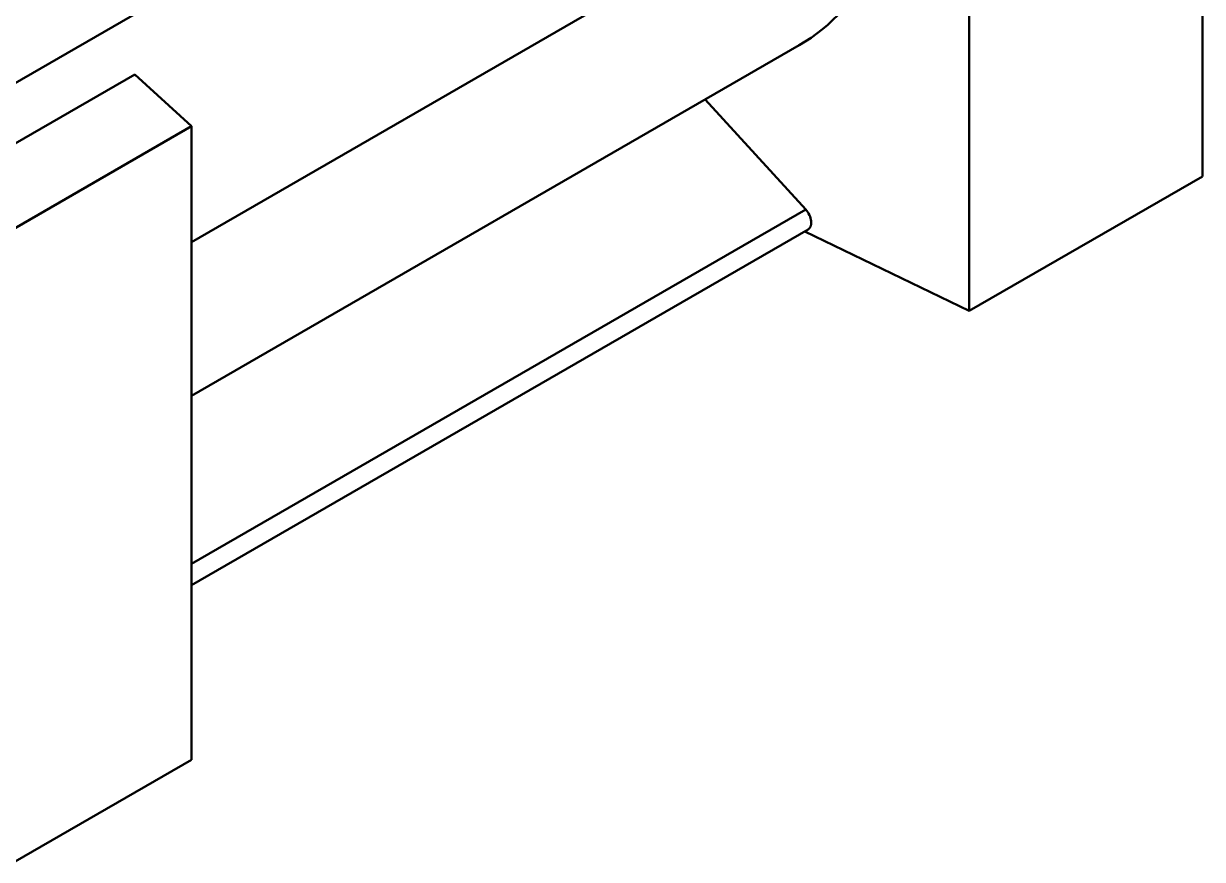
# Model space of a CAD drawing. Header units: millimetres. Extents: x 0 to 1485, y 0 to 1050.
# Drawn here: x 1229.3 to 1309.7, y 207.3 to 264.4 of the extents above; entities that cross this region are included whole.
import ezdxf

# ---------------------------------------------------------------- set-up
doc = ezdxf.new("R2010")
doc.units = ezdxf.units.MM
doc.header["$LTSCALE"] = 2.5
doc.layers.add('Sichtbar (ISO)', color=7, linetype='Continuous', lineweight=50)
doc.layers.add('Sichtbar schmal (ISO)', color=7, linetype='Continuous', lineweight=50)

msp = doc.modelspace()

# ---------------------------------------------------------------- linework, layer by layer
at = {"layer": 'Sichtbar (ISO)'}
for p, q in [((1309.68, 253.929), (1309.68, 297.156)), ((1293.771, 287.971), (1293.771, 244.744)), ((1224.828, 258.059), (1240.738, 267.245)), ((1282.175, 262.878), (1240.738, 238.954)), ((1236.866, 260.88), (1220.214, 251.266)), ((1236.866, 260.88), (1240.738, 257.352)), ((1282.623, 251.668), (1275.775, 259.183)), ((1240.738, 257.352), (1224.828, 248.167)), ((1240.738, 214.125), (1240.738, 257.352)), ((1309.68, 253.929), (1293.771, 244.744)), ((1282.783, 250.306), (1240.738, 226.031)), ((1293.771, 244.744), (1282.557, 250.176)), ((1240.738, 214.125), (1224.828, 204.94))]:
    msp.add_line(p, q, dxfattribs=at)
for centre, major_axis, end_param in [((1265.319, 288.942), (17.709, -25.523), 7.016639), ((1282.239, 251.147), (0.571, -0.823), 8.063836)]:
    msp.add_ellipse(centre, major_axis=major_axis, ratio=0.625236, start_param=6.231241, end_param=end_param, dxfattribs=at)
at = {"layer": 'Sichtbar schmal (ISO)'}
for p, q in [((1240.738, 249.439), (1289.157, 277.393)), ((1282.623, 251.668), (1240.738, 227.485))]:
    msp.add_line(p, q, dxfattribs=at)

doc.saveas('drawing.dxf')
